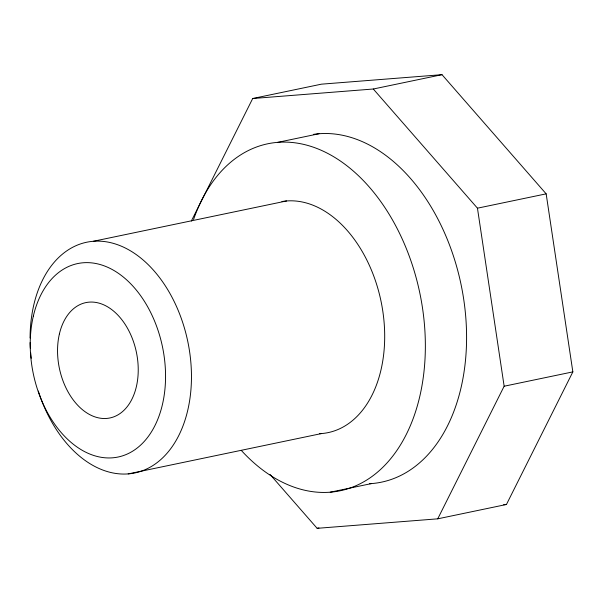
<?xml version="1.0" encoding="UTF-8"?>
<svg xmlns="http://www.w3.org/2000/svg" width="603" height="603" viewBox="0 0 603 603"><rect width="100%" height="100%" fill="white"/><g stroke="black" fill="none" stroke-linecap="round" stroke-linejoin="round"><path stroke-width="0.9" d="M191.339 221.045L252.702 98.515L321.407 84.171L442.007 74.674L546.16 193.849L572.85 371.885L506.445 504.485L437.74 518.829L317.14 528.326L270.023 474.41M437.74 518.829L504.146 386.221L477.455 208.186L373.302 89.01L252.702 98.515M373.302 89.01L442.007 74.674M277.772 142.346L318.995 133.745M93.329 241.29L286.561 200.965M477.455 208.186L546.16 193.849M504.146 386.221L572.85 371.885M128.205 473.905L321.437 433.58M330.225 492.199L371.448 483.591M317.14 528.326L318.972 527.942M503.641 504.711L506.445 504.485M30.075 337.997A117.841 78.676 78.2 0 1 140.295 257.647A117.841 78.676 78.2 0 1 170.099 449.499A117.841 78.676 78.2 0 1 38.321 391.068M31.243 358.295A117.841 78.676 78.2 0 1 30.678 352.74M30.346 348.104A117.841 78.676 78.2 0 1 30.12 342.564M281.925 201.538A117.841 78.676 78.2 0 1 382.453 308.94A117.841 78.676 78.2 0 1 319.65 433.685M313.417 134.379A177.237 118.331 78.2 0 1 463.277 296.533A177.237 118.331 78.2 0 1 369.639 483.719M193.555 219.522A177.237 118.331 78.2 0 1 358.521 175.774A177.237 118.331 78.2 0 1 410.244 425.906A177.237 118.331 78.2 0 1 241.306 450.418M33.353 316.025A98.824 65.983 78.2 0 0 112.505 457.82A98.824 65.983 78.2 0 0 147.788 307.01A98.824 65.983 78.2 0 0 33.353 316.025M59.411 333.896A58.921 39.338 78.2 0 0 106.603 418.437A58.921 39.338 78.2 0 0 127.64 328.522A58.921 39.338 78.2 0 0 59.411 333.896"/></g></svg>
